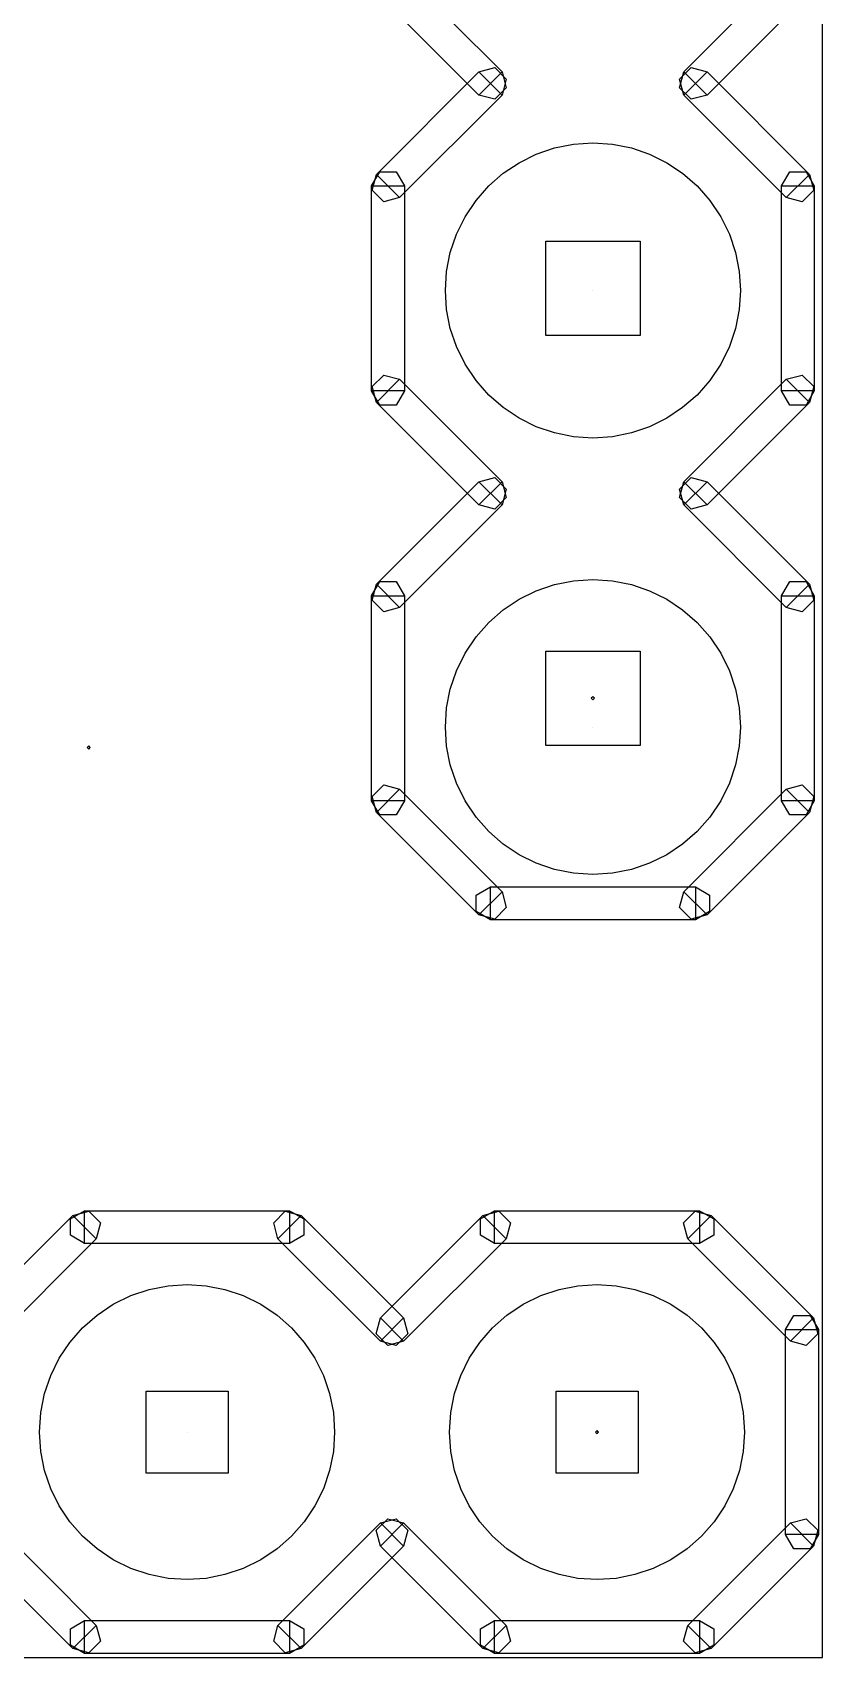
# Model space of a CAD drawing. Extents: x 92.4 to 147.7, y -28.8 to -5.5.
# Drawn here: x 133.57 to 138.47, y -28.83 to -18.76 of the extents above; entities that cross this region are included whole.
import ezdxf

# ---------------------------------------------------------------- set-up
doc = ezdxf.new("R2010")
doc.units = 0
doc.layers.add('LAYER_1', color=7, linetype='CONTINUOUS')

msp = doc.modelspace()

# ---------------------------------------------------------------- linework, layer by layer
at = {"layer": 'LAYER_1'}
for points in [[(138.4653, -28.8307), (138.4653, -5.4627)], [(137.0429, -21.2741), (136.9218, -21.2661), (136.8043, -21.2425), (136.6918, -21.2041), (136.5857, -21.1516), (136.4872, -21.0859), (136.3977, -21.0077), (136.3185, -20.9178), (136.251, -20.8169), (136.1974, -20.708), (136.1591, -20.5945), (136.1361, -20.4779), (136.1285, -20.3598), (136.1361, -20.2416), (136.1591, -20.125), (136.1974, -20.0115), (136.251, -19.9026), (136.3185, -19.8017), (136.3977, -19.7118), (136.4872, -19.6336), (136.5857, -19.5679), (136.6918, -19.5154), (136.8043, -19.477), (136.9218, -19.4534), (137.0429, -19.4454)], [(137.0429, -21.2741), (136.9218, -21.2661), (136.8043, -21.2425), (136.6918, -21.2041), (136.5857, -21.1516), (136.4872, -21.0859), (136.3977, -21.0077), (136.3185, -20.9178), (136.251, -20.8169), (136.1974, -20.708), (136.1591, -20.5945), (136.1361, -20.4779), (136.1285, -20.3598), (136.1361, -20.2416), (136.1591, -20.125), (136.1974, -20.0115), (136.251, -19.9026), (136.3185, -19.8017), (136.3977, -19.7118), (136.4872, -19.6336), (136.5857, -19.5679), (136.6918, -19.5154), (136.8043, -19.477), (136.9218, -19.4534), (137.0429, -19.4454)], [(137.0429, -19.4454)], [(137.0429, -19.4454), (137.164, -19.4534), (137.2814, -19.477), (137.3939, -19.5154), (137.5, -19.5679), (137.5985, -19.6336), (137.688, -19.7118), (137.7672, -19.8017), (137.8347, -19.9026), (137.8883, -20.0115), (137.9266, -20.125), (137.9496, -20.2416), (137.9573, -20.3598), (137.9496, -20.4779), (137.9266, -20.5945), (137.8883, -20.708), (137.8347, -20.8169), (137.7672, -20.9178), (137.688, -21.0077), (137.5985, -21.0859), (137.5, -21.1516), (137.3939, -21.2041), (137.2814, -21.2425), (137.164, -21.2661), (137.0429, -21.2741)], [(137.0429, -19.4454)], [(137.0429, -19.4454), (137.164, -19.4534), (137.2814, -19.477), (137.3939, -19.5154), (137.5, -19.5679), (137.5985, -19.6336), (137.688, -19.7118), (137.7672, -19.8017), (137.8347, -19.9026), (137.8883, -20.0115), (137.9266, -20.125), (137.9496, -20.2416), (137.9573, -20.3598), (137.9496, -20.4779), (137.9266, -20.5945), (137.8883, -20.708), (137.8347, -20.8169), (137.7672, -20.9178), (137.688, -21.0077), (137.5985, -21.0859), (137.5, -21.1516), (137.3939, -21.2041), (137.2814, -21.2425), (137.164, -21.2661), (137.0429, -21.2741)], [(137.0429, -19.9026)], [(137.0429, -19.9026)], [(137.0429, -20.3598), (137.0429, -20.3598), (137.0429, -20.3598), (137.0429, -20.3598), (137.0429, -20.3598), (137.0429, -20.3598), (137.0429, -20.3598)], [(137.0429, -20.3598), (137.0429, -20.3598), (137.0429, -20.3598), (137.0429, -20.3598), (137.0429, -20.3598), (137.0429, -20.3598), (137.0429, -20.3598)], [(137.0429, -20.3598), (137.0429, -20.3598), (137.0429, -20.3598), (137.0429, -20.3598), (137.0429, -20.3598), (137.0429, -20.3598), (137.0429, -20.3598)], [(137.0429, -20.3598), (137.0429, -20.3598), (137.0429, -20.3598), (137.0429, -20.3598), (137.0429, -20.3598), (137.0429, -20.3598), (137.0429, -20.3598)], [(137.0429, -21.2741)], [(137.0429, -21.2741)], [(137.0429, -23.9792), (136.9218, -23.9712), (136.8043, -23.9476), (136.6918, -23.9092), (136.5857, -23.8567), (136.4872, -23.791), (136.3977, -23.7128), (136.3185, -23.6229), (136.251, -23.522), (136.1974, -23.4131), (136.1591, -23.2996), (136.1361, -23.183), (136.1285, -23.0649), (136.1361, -22.9467), (136.1591, -22.8301), (136.1974, -22.7166), (136.251, -22.6077), (136.3185, -22.5068), (136.3977, -22.4169), (136.4872, -22.3387), (136.5857, -22.273), (136.6918, -22.2205), (136.8043, -22.1821), (136.9218, -22.1585), (137.0429, -22.1505)], [(137.0429, -23.9792), (136.9218, -23.9712), (136.8043, -23.9476), (136.6918, -23.9092), (136.5857, -23.8567), (136.4872, -23.791), (136.3977, -23.7128), (136.3185, -23.6229), (136.251, -23.522), (136.1974, -23.4131), (136.1591, -23.2996), (136.1361, -23.183), (136.1285, -23.0649), (136.1361, -22.9467), (136.1591, -22.8301), (136.1974, -22.7166), (136.251, -22.6077), (136.3185, -22.5068), (136.3977, -22.4169), (136.4872, -22.3387), (136.5857, -22.273), (136.6918, -22.2205), (136.8043, -22.1821), (136.9218, -22.1585), (137.0429, -22.1505)], [(137.0429, -22.1505)], [(137.0429, -22.1505), (137.164, -22.1585), (137.2814, -22.1821), (137.3939, -22.2205), (137.5, -22.273), (137.5985, -22.3387), (137.688, -22.4169), (137.7672, -22.5068), (137.8347, -22.6077), (137.8883, -22.7166), (137.9266, -22.8301), (137.9496, -22.9467), (137.9573, -23.0649), (137.9496, -23.183), (137.9266, -23.2996), (137.8883, -23.4131), (137.8347, -23.522), (137.7672, -23.6229), (137.688, -23.7128), (137.5985, -23.791), (137.5, -23.8567), (137.3939, -23.9092), (137.2814, -23.9476), (137.164, -23.9712), (137.0429, -23.9792)], [(137.0429, -22.1505)], [(137.0429, -22.1505), (137.164, -22.1585), (137.2814, -22.1821), (137.3939, -22.2205), (137.5, -22.273), (137.5985, -22.3387), (137.688, -22.4169), (137.7672, -22.5068), (137.8347, -22.6077), (137.8883, -22.7166), (137.9266, -22.8301), (137.9496, -22.9467), (137.9573, -23.0649), (137.9496, -23.183), (137.9266, -23.2996), (137.8883, -23.4131), (137.8347, -23.522), (137.7672, -23.6229), (137.688, -23.7128), (137.5985, -23.791), (137.5, -23.8567), (137.3939, -23.9092), (137.2814, -23.9476), (137.164, -23.9712), (137.0429, -23.9792)], [(137.0429, -22.6077)], [(137.0429, -22.6077)], [(137.0429, -23.0649), (137.0429, -23.0649), (137.0429, -23.0649), (137.0429, -23.0649), (137.0429, -23.0649), (137.0429, -23.0649), (137.0429, -23.0649)], [(137.0429, -23.0649), (137.0429, -23.0649), (137.0429, -23.0649), (137.0429, -23.0649), (137.0429, -23.0649), (137.0429, -23.0649), (137.0429, -23.0649)], [(137.0429, -23.0649), (137.0429, -23.0649), (137.0429, -23.0649), (137.0429, -23.0649), (137.0429, -23.0649), (137.0429, -23.0649), (137.0429, -23.0649)], [(137.0429, -23.0649), (137.0429, -23.0649), (137.0429, -23.0649), (137.0429, -23.0649), (137.0429, -23.0649), (137.0429, -23.0649), (137.0429, -23.0649)], [(137.0429, -23.9792)], [(137.0429, -23.9792)], [(133.6139, -27.4336), (133.6219, -27.3125), (133.6455, -27.1951), (133.6839, -27.0826), (133.7364, -26.9765), (133.8021, -26.878), (133.8803, -26.7885), (133.9702, -26.7093), (134.0711, -26.6418), (134.18, -26.5882), (134.2935, -26.5499), (134.4101, -26.5269), (134.5283, -26.5193), (134.6464, -26.5269), (134.763, -26.5499), (134.8765, -26.5882), (134.9854, -26.6418), (135.0863, -26.7093), (135.1762, -26.7885), (135.2544, -26.878), (135.3201, -26.9765), (135.3726, -27.0826), (135.411, -27.1951), (135.4346, -27.3126), (135.4426, -27.4337)], [(133.6139, -27.4336), (133.6219, -27.3125), (133.6455, -27.1951), (133.6839, -27.0826), (133.7364, -26.9765), (133.8021, -26.878), (133.8803, -26.7885), (133.9702, -26.7093), (134.0711, -26.6418), (134.18, -26.5882), (134.2935, -26.5499), (134.4101, -26.5269), (134.5283, -26.5193), (134.6464, -26.5269), (134.763, -26.5499), (134.8765, -26.5882), (134.9854, -26.6418), (135.0863, -26.7093), (135.1762, -26.7885), (135.2544, -26.878), (135.3201, -26.9765), (135.3726, -27.0826), (135.411, -27.1951), (135.4346, -27.3126), (135.4426, -27.4337)], [(136.1539, -27.4336), (136.1619, -27.3125), (136.1855, -27.1951), (136.2239, -27.0826), (136.2764, -26.9765), (136.3421, -26.878), (136.4203, -26.7885), (136.5102, -26.7093), (136.6111, -26.6418), (136.72, -26.5882), (136.8335, -26.5499), (136.9501, -26.5269), (137.0683, -26.5193), (137.1864, -26.5269), (137.303, -26.5499), (137.4165, -26.5882), (137.5254, -26.6418), (137.6263, -26.7093), (137.7162, -26.7885), (137.7944, -26.878), (137.8601, -26.9765), (137.9126, -27.0826), (137.951, -27.1951), (137.9746, -27.3126), (137.9826, -27.4337)], [(136.1539, -27.4336), (136.1619, -27.3125), (136.1855, -27.1951), (136.2239, -27.0826), (136.2764, -26.9765), (136.3421, -26.878), (136.4203, -26.7885), (136.5102, -26.7093), (136.6111, -26.6418), (136.72, -26.5882), (136.8335, -26.5499), (136.9501, -26.5269), (137.0683, -26.5193), (137.1864, -26.5269), (137.303, -26.5499), (137.4165, -26.5882), (137.5254, -26.6418), (137.6263, -26.7093), (137.7162, -26.7885), (137.7944, -26.878), (137.8601, -26.9765), (137.9126, -27.0826), (137.951, -27.1951), (137.9746, -27.3126), (137.9826, -27.4337)], [(133.6139, -27.4336)], [(135.4426, -27.4337), (135.4346, -27.5548), (135.411, -27.6722), (135.3726, -27.7847), (135.3201, -27.8908), (135.2544, -27.9893), (135.1762, -28.0788), (135.0863, -28.158), (134.9854, -28.2255), (134.8765, -28.2791), (134.763, -28.3174), (134.6464, -28.3404), (134.5283, -28.3481), (134.4101, -28.3404), (134.2935, -28.3174), (134.18, -28.2791), (134.0711, -28.2255), (133.9702, -28.158), (133.8803, -28.0788), (133.8021, -27.9893), (133.7364, -27.8908), (133.6839, -27.7847), (133.6455, -27.6722), (133.6219, -27.5547), (133.6139, -27.4336)], [(133.6139, -27.4336)], [(135.4426, -27.4337), (135.4346, -27.5548), (135.411, -27.6722), (135.3726, -27.7847), (135.3201, -27.8908), (135.2544, -27.9893), (135.1762, -28.0788), (135.0863, -28.158), (134.9854, -28.2255), (134.8765, -28.2791), (134.763, -28.3174), (134.6464, -28.3404), (134.5283, -28.3481), (134.4101, -28.3404), (134.2935, -28.3174), (134.18, -28.2791), (134.0711, -28.2255), (133.9702, -28.158), (133.8803, -28.0788), (133.8021, -27.9893), (133.7364, -27.8908), (133.6839, -27.7847), (133.6455, -27.6722), (133.6219, -27.5547), (133.6139, -27.4336)], [(134.0711, -27.4336)], [(134.0711, -27.4336)], [(134.5283, -27.4337), (134.5283, -27.4337), (134.5283, -27.4337), (134.5283, -27.4337), (134.5283, -27.4337), (134.5283, -27.4337), (134.5283, -27.4337)], [(134.5283, -27.4337), (134.5283, -27.4337), (134.5283, -27.4337), (134.5283, -27.4337), (134.5283, -27.4337), (134.5283, -27.4337), (134.5283, -27.4337)], [(134.5283, -27.4337), (134.5283, -27.4337), (134.5283, -27.4337), (134.5283, -27.4337), (134.5283, -27.4337), (134.5283, -27.4337), (134.5283, -27.4337)], [(134.5283, -27.4337), (134.5283, -27.4337), (134.5283, -27.4337), (134.5283, -27.4337), (134.5283, -27.4337), (134.5283, -27.4337), (134.5283, -27.4337)], [(135.4426, -27.4337)], [(135.4426, -27.4337)], [(136.1539, -27.4336)], [(137.9826, -27.4337), (137.9746, -27.5548), (137.951, -27.6722), (137.9126, -27.7847), (137.8601, -27.8908), (137.7944, -27.9893), (137.7162, -28.0788), (137.6263, -28.158), (137.5254, -28.2255), (137.4165, -28.2791), (137.303, -28.3174), (137.1864, -28.3404), (137.0683, -28.3481), (136.9501, -28.3404), (136.8335, -28.3174), (136.72, -28.2791), (136.6111, -28.2255), (136.5102, -28.158), (136.4203, -28.0788), (136.3421, -27.9893), (136.2764, -27.8908), (136.2239, -27.7847), (136.1855, -27.6722), (136.1619, -27.5547), (136.1539, -27.4336)], [(136.1539, -27.4336)], [(137.9826, -27.4337), (137.9746, -27.5548), (137.951, -27.6722), (137.9126, -27.7847), (137.8601, -27.8908), (137.7944, -27.9893), (137.7162, -28.0788), (137.6263, -28.158), (137.5254, -28.2255), (137.4165, -28.2791), (137.303, -28.3174), (137.1864, -28.3404), (137.0683, -28.3481), (136.9501, -28.3404), (136.8335, -28.3174), (136.72, -28.2791), (136.6111, -28.2255), (136.5102, -28.158), (136.4203, -28.0788), (136.3421, -27.9893), (136.2764, -27.8908), (136.2239, -27.7847), (136.1855, -27.6722), (136.1619, -27.5547), (136.1539, -27.4336)], [(136.6111, -27.4336)], [(136.6111, -27.4336)], [(137.0683, -27.4337), (137.0683, -27.4337), (137.0683, -27.4337), (137.0683, -27.4337), (137.0683, -27.4337), (137.0683, -27.4337), (137.0683, -27.4337)], [(137.0683, -27.4337), (137.0683, -27.4337), (137.0683, -27.4337), (137.0683, -27.4337), (137.0683, -27.4337), (137.0683, -27.4337), (137.0683, -27.4337)], [(137.0683, -27.4337), (137.0683, -27.4337), (137.0683, -27.4337), (137.0683, -27.4337), (137.0683, -27.4337), (137.0683, -27.4337), (137.0683, -27.4337)], [(137.0683, -27.4337), (137.0683, -27.4337), (137.0683, -27.4337), (137.0683, -27.4337), (137.0683, -27.4337), (137.0683, -27.4337), (137.0683, -27.4337)], [(137.9826, -27.4337)], [(137.9826, -27.4337)], [(93.7614, -28.8307), (138.4653, -28.8307)]]:
    msp.add_lwpolyline(points, dxfattribs=at)
at = {"layer": 'LAYER_1', "color": 53}
for points in [[(136.4797, -19.0052), (136.336, -19.1489), (135.701, -18.5139), (135.8447, -18.3702), (136.4797, -19.0052)], [(138.241, -18.3702), (138.3847, -18.5139), (137.7497, -19.1489), (137.606, -19.0052), (138.241, -18.3702)], [(135.8447, -19.7839), (135.701, -19.6402), (136.336, -19.0052), (136.4797, -19.1489), (135.8447, -19.7839)], [(136.336, -19.0052), (136.4341, -18.9789), (136.506, -19.0508), (136.4797, -19.1489)], [(136.4797, -19.0052), (136.506, -19.1033), (136.4341, -19.1752), (136.336, -19.1489)], [(137.606, -19.1489), (137.5797, -19.0508), (137.6516, -18.9789), (137.7497, -19.0052)], [(137.7497, -19.1489), (137.6516, -19.1752), (137.5797, -19.1033), (137.606, -19.0052)], [(137.606, -19.1489), (137.7497, -19.0052), (138.3847, -19.6402), (138.241, -19.7839), (137.606, -19.1489)], [(137.606, -19.0052)], [(137.7497, -19.0052)], [(136.372, -19.113)], [(136.4078, -19.077), (136.4078, -19.0771), (136.4078, -19.0771), (136.4078, -19.0771), (136.4079, -19.0771)], [(136.4079, -19.077), (136.4078, -19.077), (136.4078, -19.077), (136.4078, -19.077), (136.4078, -19.0771)], [(136.4079, -19.0771)], [(136.4438, -19.113)], [(137.642, -19.0412)], [(137.6778, -19.0771), (137.6779, -19.0771), (137.6779, -19.0771), (137.6779, -19.0771), (137.6779, -19.077)], [(137.6779, -19.0771), (137.6779, -19.077), (137.6779, -19.077), (137.6779, -19.077), (137.6778, -19.077)], [(137.6779, -19.0771)], [(137.7138, -19.0412)], [(136.336, -19.1489)], [(136.4797, -19.1489)], [(135.6713, -19.7121), (135.7221, -19.6241), (135.8237, -19.6241), (135.8745, -19.7121)], [(138.2113, -19.7121), (138.2621, -19.6241), (138.3637, -19.6241), (138.4145, -19.7121)], [(135.8745, -20.9821), (135.6713, -20.9821), (135.6713, -19.7121), (135.8745, -19.7121), (135.8745, -20.9821)], [(135.8447, -19.7839), (135.7466, -19.8102), (135.6747, -19.7383), (135.701, -19.6402)], [(135.701, -19.6402)], [(135.737, -19.6762)], [(135.7729, -19.7121), (135.7729, -19.712), (135.7729, -19.712), (135.7729, -19.712), (135.7728, -19.712)], [(135.7729, -19.7121), (135.7729, -19.7121), (135.7729, -19.7121), (135.7729, -19.7121), (135.7729, -19.7121), (135.7729, -19.7121), (135.7729, -19.7121)], [(135.7729, -19.7121)], [(135.8237, -19.7121)], [(135.8745, -19.7121)], [(138.2113, -19.7121), (138.4145, -19.7121), (138.4145, -20.9821), (138.2113, -20.9821), (138.2113, -19.7121)], [(138.3847, -19.6402), (138.411, -19.7383), (138.3391, -19.8102), (138.241, -19.7839)], [(138.3129, -19.712), (138.3128, -19.712), (138.3128, -19.712), (138.3128, -19.712), (138.3128, -19.7121)], [(138.3129, -19.7121)], [(138.3129, -19.7121), (138.3129, -19.7121), (138.3129, -19.7121), (138.3129, -19.7121), (138.3129, -19.7121), (138.3129, -19.7121), (138.3129, -19.7121)], [(138.3637, -19.7121)], [(138.4145, -19.7121)], [(138.241, -19.7839)], [(138.277, -19.748)], [(135.701, -21.0539), (135.6747, -20.9558), (135.7466, -20.8839), (135.8447, -20.9102)], [(136.4797, -21.5452), (136.336, -21.6889), (135.701, -21.0539), (135.8447, -20.9102), (136.4797, -21.5452)], [(135.8447, -20.9102)], [(138.241, -20.9102), (138.3847, -21.0539), (137.7497, -21.6889), (137.606, -21.5452), (138.241, -20.9102)], [(138.241, -20.9102), (138.3391, -20.8839), (138.411, -20.9558), (138.3847, -21.0539)], [(135.6713, -20.9821)], [(135.8745, -20.9821), (135.8237, -21.07), (135.7221, -21.07), (135.6713, -20.9821)], [(135.7221, -20.9821)], [(135.7728, -20.9821), (135.7729, -20.9821), (135.7729, -20.9821), (135.7729, -20.9821), (135.7729, -20.982)], [(135.7729, -20.9821)], [(135.7729, -20.9821), (135.7729, -20.9821), (135.7729, -20.9821), (135.7729, -20.9821), (135.7729, -20.9821), (135.7729, -20.9821), (135.7729, -20.9821)], [(135.8088, -20.9462)], [(138.2113, -20.9821)], [(138.4145, -20.9821), (138.3637, -21.07), (138.2621, -21.07), (138.2113, -20.9821)], [(138.2621, -20.9821)], [(138.3128, -20.982), (138.3128, -20.9821), (138.3128, -20.9821), (138.3128, -20.9821), (138.3129, -20.9821)], [(138.3129, -20.9821), (138.3129, -20.9821), (138.3129, -20.9821), (138.3129, -20.9821), (138.3129, -20.9821), (138.3129, -20.9821), (138.3129, -20.9821)], [(138.3129, -20.9821)], [(138.3488, -21.018)], [(138.3847, -21.0539)], [(135.8447, -22.3239), (135.701, -22.1802), (136.336, -21.5452), (136.4797, -21.6889), (135.8447, -22.3239)], [(136.336, -21.5452), (136.4341, -21.5189), (136.506, -21.5908), (136.4797, -21.6889)], [(136.4797, -21.5452), (136.506, -21.6433), (136.4341, -21.7152), (136.336, -21.6889)], [(137.606, -21.6889), (137.5797, -21.5908), (137.6516, -21.5189), (137.7497, -21.5452)], [(137.7497, -21.6889), (137.6516, -21.7152), (137.5797, -21.6433), (137.606, -21.5452)], [(137.606, -21.6889), (137.7497, -21.5452), (138.3847, -22.1802), (138.241, -22.3239), (137.606, -21.6889)], [(137.606, -21.5452)], [(137.7497, -21.5452)], [(136.4078, -21.617), (136.4078, -21.6171), (136.4078, -21.6171), (136.4078, -21.6171), (136.4079, -21.6171)], [(136.4079, -21.617), (136.4078, -21.617), (136.4078, -21.617), (136.4078, -21.617), (136.4078, -21.6171)], [(136.4079, -21.6171)], [(137.642, -21.5812)], [(137.6778, -21.6171), (137.6779, -21.6171), (137.6779, -21.6171), (137.6779, -21.6171), (137.6779, -21.617)], [(137.6779, -21.6171), (137.6779, -21.617), (137.6779, -21.617), (137.6779, -21.617), (137.6778, -21.617)], [(137.6779, -21.6171)], [(137.7138, -21.5812)], [(136.336, -21.6889)], [(136.372, -21.653)], [(136.4438, -21.653)], [(136.4797, -21.6889)], [(135.6713, -22.2521), (135.7221, -22.1641), (135.8237, -22.1641), (135.8745, -22.2521)], [(135.8745, -23.5221), (135.6713, -23.5221), (135.6713, -22.2521), (135.8745, -22.2521), (135.8745, -23.5221)], [(135.8447, -22.3239), (135.7466, -22.3502), (135.6747, -22.2783), (135.701, -22.1802)], [(135.701, -22.1802)], [(135.737, -22.2162)], [(135.7729, -22.2521), (135.7729, -22.252), (135.7729, -22.252), (135.7729, -22.252), (135.7728, -22.252)], [(135.7729, -22.2521), (135.7729, -22.2521), (135.7729, -22.2521), (135.7729, -22.2521), (135.7729, -22.2521), (135.7729, -22.2521), (135.7729, -22.2521)], [(135.7729, -22.2521)], [(135.8237, -22.2521)], [(135.8745, -22.2521)], [(138.2113, -22.2521), (138.2621, -22.1641), (138.3637, -22.1641), (138.4145, -22.2521)], [(138.2113, -22.2521), (138.4145, -22.2521), (138.4145, -23.5221), (138.2113, -23.5221), (138.2113, -22.2521)], [(138.3847, -22.1802), (138.411, -22.2783), (138.3391, -22.3502), (138.241, -22.3239)], [(138.3129, -22.252), (138.3128, -22.252), (138.3128, -22.252), (138.3128, -22.252), (138.3128, -22.2521)], [(138.3129, -22.2521)], [(138.3129, -22.2521), (138.3129, -22.2521), (138.3129, -22.2521), (138.3129, -22.2521), (138.3129, -22.2521), (138.3129, -22.2521), (138.3129, -22.2521)], [(138.3637, -22.2521)], [(138.4145, -22.2521)], [(138.241, -22.3239)], [(138.277, -22.288)], [(135.701, -23.5939), (135.6747, -23.4958), (135.7466, -23.4239), (135.8447, -23.4502)], [(135.701, -23.5939), (135.8447, -23.4502), (136.4797, -24.0852), (136.336, -24.2289), (135.701, -23.5939)], [(135.8447, -23.4502)], [(137.7497, -24.2289), (137.606, -24.0852), (138.241, -23.4502), (138.3847, -23.5939), (137.7497, -24.2289)], [(138.241, -23.4502), (138.3391, -23.4239), (138.411, -23.4958), (138.3847, -23.5939)], [(135.6713, -23.5221)], [(135.8745, -23.5221), (135.8237, -23.61), (135.7221, -23.61), (135.6713, -23.5221)], [(135.7221, -23.5221)], [(135.7728, -23.5221), (135.7729, -23.5221), (135.7729, -23.5221), (135.7729, -23.5221), (135.7729, -23.522)], [(135.7729, -23.5221)], [(135.7729, -23.5221), (135.7729, -23.5221), (135.7729, -23.5221), (135.7729, -23.5221), (135.7729, -23.5221), (135.7729, -23.5221), (135.7729, -23.5221)], [(135.7729, -23.5221)], [(135.8088, -23.4862)], [(138.2113, -23.5221)], [(138.4145, -23.5221), (138.3637, -23.61), (138.2621, -23.61), (138.2113, -23.5221)], [(138.2621, -23.5221)], [(138.3128, -23.522), (138.3128, -23.5221), (138.3128, -23.5221), (138.3128, -23.5221), (138.3129, -23.5221)], [(138.3129, -23.5221), (138.3129, -23.5221), (138.3129, -23.5221), (138.3129, -23.5221), (138.3129, -23.5221), (138.3129, -23.5221), (138.3129, -23.5221)], [(138.3488, -23.558)], [(138.3847, -23.5939)], [(136.4079, -24.2587), (136.3199, -24.2079), (136.3199, -24.1063), (136.4079, -24.0555)], [(136.4079, -24.2587), (136.4079, -24.0555), (137.6779, -24.0555), (137.6779, -24.2587), (136.4079, -24.2587)], [(136.4079, -24.0555)], [(137.6779, -24.0555), (137.7658, -24.1063), (137.7658, -24.2079), (137.6779, -24.2587)], [(136.4797, -24.0852), (136.506, -24.1833), (136.4341, -24.2552), (136.336, -24.2289)], [(136.4079, -24.157), (136.4078, -24.157), (136.4078, -24.157), (136.4078, -24.157), (136.4078, -24.1571)], [(136.4079, -24.1063)], [(136.4079, -24.1571)], [(136.4079, -24.1571), (136.4079, -24.1571), (136.4079, -24.1571), (136.4079, -24.1571), (136.4079, -24.1571), (136.4079, -24.1571), (136.4079, -24.1571)], [(137.7497, -24.2289), (137.6516, -24.2552), (137.5797, -24.1833), (137.606, -24.0852)], [(137.606, -24.0852)], [(137.642, -24.1212)], [(137.6779, -24.1571), (137.6779, -24.157), (137.6779, -24.157), (137.6779, -24.157), (137.6778, -24.157)], [(137.6779, -24.1571), (137.6779, -24.1571), (137.6779, -24.1571), (137.6779, -24.1571), (137.6779, -24.1571), (137.6779, -24.1571), (137.6779, -24.1571)], [(137.6779, -24.1571)], [(136.336, -24.2289)], [(136.372, -24.193)], [(137.6779, -24.2079)], [(137.6779, -24.2587)], [(133.8933, -26.2653), (133.8053, -26.2145), (133.8053, -26.1129), (133.8933, -26.0621)], [(133.8214, -26.0918), (133.9195, -26.0655), (133.9914, -26.1374), (133.9651, -26.2355)], [(133.8933, -26.2653), (133.8933, -26.0621), (135.1633, -26.0621), (135.1633, -26.2653), (133.8933, -26.2653)], [(133.8933, -26.0621)], [(135.0914, -26.2355), (135.0651, -26.1374), (135.137, -26.0655), (135.2351, -26.0918)], [(135.1633, -26.0621), (135.2512, -26.1129), (135.2512, -26.2145), (135.1633, -26.2653)], [(136.4333, -26.2653), (136.3453, -26.2145), (136.3453, -26.1129), (136.4333, -26.0621)], [(136.3614, -26.0918), (136.4595, -26.0655), (136.5314, -26.1374), (136.5051, -26.2355)], [(136.4333, -26.2653), (136.4333, -26.0621), (137.7033, -26.0621), (137.7033, -26.2653), (136.4333, -26.2653)], [(136.4333, -26.0621)], [(137.6314, -26.2355), (137.6051, -26.1374), (137.677, -26.0655), (137.7751, -26.0918)], [(137.7033, -26.0621), (137.7912, -26.1129), (137.7912, -26.2145), (137.7033, -26.2653)], [(133.3301, -26.8705), (133.1864, -26.7268), (133.8214, -26.0918), (133.9651, -26.2355), (133.3301, -26.8705)], [(133.8932, -26.1636), (133.8932, -26.1637), (133.8932, -26.1637), (133.8932, -26.1637), (133.8933, -26.1637)], [(133.8933, -26.1129)], [(133.8933, -26.1637)], [(133.8933, -26.1637), (133.8933, -26.1637), (133.8933, -26.1637), (133.8933, -26.1637), (133.8933, -26.1637), (133.8933, -26.1637), (133.8933, -26.1637)], [(135.0914, -26.2355), (135.2351, -26.0918), (135.8701, -26.7268), (135.7264, -26.8705), (135.0914, -26.2355)], [(135.1632, -26.1637), (135.1633, -26.1637), (135.1633, -26.1637), (135.1633, -26.1637), (135.1633, -26.1636)], [(135.1633, -26.1637), (135.1633, -26.1637), (135.1633, -26.1637), (135.1633, -26.1637), (135.1633, -26.1637), (135.1633, -26.1637), (135.1633, -26.1637)], [(135.1633, -26.1637)], [(135.1992, -26.1278)], [(135.2351, -26.0918)], [(135.8701, -26.8705), (135.7264, -26.7268), (136.3614, -26.0918), (136.5051, -26.2355), (135.8701, -26.8705)], [(136.4332, -26.1636), (136.4332, -26.1637), (136.4332, -26.1637), (136.4332, -26.1637), (136.4333, -26.1637)], [(136.4333, -26.1129)], [(136.4333, -26.1637)], [(136.4333, -26.1637), (136.4333, -26.1637), (136.4333, -26.1637), (136.4333, -26.1637), (136.4333, -26.1637), (136.4333, -26.1637), (136.4333, -26.1637)], [(138.4101, -26.7268), (138.2664, -26.8705), (137.6314, -26.2355), (137.7751, -26.0918), (138.4101, -26.7268)], [(137.7032, -26.1637), (137.7033, -26.1637), (137.7033, -26.1637), (137.7033, -26.1637), (137.7033, -26.1636)], [(137.7033, -26.1637), (137.7033, -26.1637), (137.7033, -26.1637), (137.7033, -26.1637), (137.7033, -26.1637), (137.7033, -26.1637), (137.7033, -26.1637)], [(137.7392, -26.1278)], [(137.7751, -26.0918)], [(133.9292, -26.1996)], [(133.9651, -26.2355)], [(135.1633, -26.2145)], [(135.1633, -26.2653)], [(136.4692, -26.1996)], [(136.5051, -26.2355)], [(137.7033, -26.2145)], [(137.7033, -26.2653)], [(135.8701, -26.8705), (135.772, -26.8968), (135.7001, -26.8249), (135.7264, -26.7268)], [(135.7264, -26.7268)], [(135.8701, -26.7268), (135.8964, -26.8249), (135.8245, -26.8968), (135.7264, -26.8705)], [(135.7624, -26.7628)], [(138.2367, -26.7987), (138.2875, -26.7107), (138.3891, -26.7107), (138.4399, -26.7987)], [(138.4101, -26.7268), (138.4364, -26.8249), (138.3645, -26.8968), (138.2664, -26.8705)], [(135.7264, -26.8705)], [(135.7624, -26.8346)], [(135.7983, -26.7987), (135.7983, -26.7986), (135.7983, -26.7986), (135.7983, -26.7986), (135.7982, -26.7986)], [(135.7983, -26.7986), (135.7982, -26.7986), (135.7982, -26.7986), (135.7982, -26.7986), (135.7982, -26.7987)], [(135.7983, -26.7987)], [(138.4399, -28.0687), (138.2367, -28.0687), (138.2367, -26.7987), (138.4399, -26.7987), (138.4399, -28.0687)], [(138.2664, -26.8705)], [(138.3024, -26.8346)], [(138.3383, -26.7986), (138.3382, -26.7986), (138.3382, -26.7986), (138.3382, -26.7986), (138.3382, -26.7987)], [(138.3383, -26.7987), (138.3383, -26.7987), (138.3383, -26.7987), (138.3383, -26.7987), (138.3383, -26.7987), (138.3383, -26.7987), (138.3383, -26.7987)], [(138.3383, -26.7987)], [(138.3891, -26.7987)], [(138.4399, -26.7987)], [(135.7264, -28.1405), (135.7001, -28.0424), (135.772, -27.9705), (135.8701, -27.9968)], [(135.7264, -27.9968), (135.8245, -27.9705), (135.8964, -28.0424), (135.8701, -28.1405)], [(138.2664, -27.9968), (138.3645, -27.9705), (138.4364, -28.0424), (138.4101, -28.1405)], [(133.9651, -28.6318), (133.8214, -28.7755), (133.1864, -28.1405), (133.3301, -27.9968), (133.9651, -28.6318)], [(135.7264, -27.9968), (135.8701, -28.1405), (135.2351, -28.7755), (135.0914, -28.6318), (135.7264, -27.9968)], [(136.5051, -28.6318), (136.3614, -28.7755), (135.7264, -28.1405), (135.8701, -27.9968), (136.5051, -28.6318)], [(135.7982, -28.0687), (135.7983, -28.0687), (135.7983, -28.0687), (135.7983, -28.0687), (135.7983, -28.0686)], [(135.7982, -28.0686), (135.7982, -28.0687), (135.7982, -28.0687), (135.7982, -28.0687), (135.7983, -28.0687)], [(135.7983, -28.0687)], [(135.8342, -28.0328)], [(135.8701, -27.9968)], [(137.7751, -28.7755), (137.6314, -28.6318), (138.2664, -27.9968), (138.4101, -28.1405), (137.7751, -28.7755)], [(138.2367, -28.0687)], [(138.4399, -28.0687), (138.3891, -28.1566), (138.2875, -28.1566), (138.2367, -28.0687)], [(138.2875, -28.0687)], [(138.3382, -28.0686), (138.3382, -28.0687), (138.3382, -28.0687), (138.3382, -28.0687), (138.3383, -28.0687)], [(138.3383, -28.0687)], [(138.3383, -28.0687), (138.3383, -28.0687), (138.3383, -28.0687), (138.3383, -28.0687), (138.3383, -28.0687), (138.3383, -28.0687), (138.3383, -28.0687)], [(135.8342, -28.1046)], [(135.8701, -28.1405)], [(138.3742, -28.1046)], [(138.4101, -28.1405)], [(133.8933, -28.8053), (133.8053, -28.7545), (133.8053, -28.6529), (133.8933, -28.6021)], [(133.9651, -28.6318), (133.9914, -28.7299), (133.9195, -28.8018), (133.8214, -28.7755)], [(135.1633, -28.6021), (135.1633, -28.8053), (133.8933, -28.8053), (133.8933, -28.6021), (135.1633, -28.6021)], [(133.8933, -28.6021)], [(133.8933, -28.6529)], [(135.2351, -28.7755), (135.137, -28.8018), (135.0651, -28.7299), (135.0914, -28.6318)], [(135.0914, -28.6318)], [(135.1274, -28.6678)], [(135.1633, -28.6021), (135.2512, -28.6529), (135.2512, -28.7545), (135.1633, -28.8053)], [(136.4333, -28.8053), (136.3453, -28.7545), (136.3453, -28.6529), (136.4333, -28.6021)], [(136.5051, -28.6318), (136.5314, -28.7299), (136.4595, -28.8018), (136.3614, -28.7755)], [(137.7033, -28.6021), (137.7033, -28.8053), (136.4333, -28.8053), (136.4333, -28.6021), (137.7033, -28.6021)], [(136.4333, -28.6021)], [(136.4333, -28.6529)], [(137.7751, -28.7755), (137.677, -28.8018), (137.6051, -28.7299), (137.6314, -28.6318)], [(137.6314, -28.6318)], [(137.6674, -28.6678)], [(137.7033, -28.6021), (137.7912, -28.6529), (137.7912, -28.7545), (137.7033, -28.8053)], [(133.8214, -28.7755)], [(133.8574, -28.7396)], [(133.8933, -28.7036), (133.8932, -28.7036), (133.8932, -28.7036), (133.8932, -28.7036), (133.8932, -28.7037)], [(133.8933, -28.7037), (133.8933, -28.7037), (133.8933, -28.7037), (133.8933, -28.7037), (133.8933, -28.7037), (133.8933, -28.7037), (133.8933, -28.7037)], [(133.8933, -28.7037)], [(135.1633, -28.7037), (135.1633, -28.7036), (135.1633, -28.7036), (135.1633, -28.7036), (135.1632, -28.7036)], [(135.1633, -28.7037)], [(135.1633, -28.7037), (135.1633, -28.7037), (135.1633, -28.7037), (135.1633, -28.7037), (135.1633, -28.7037), (135.1633, -28.7037), (135.1633, -28.7037)], [(135.1633, -28.7545)], [(136.3614, -28.7755)], [(136.3974, -28.7396)], [(136.4333, -28.7036), (136.4332, -28.7036), (136.4332, -28.7036), (136.4332, -28.7036), (136.4332, -28.7037)], [(136.4333, -28.7037), (136.4333, -28.7037), (136.4333, -28.7037), (136.4333, -28.7037), (136.4333, -28.7037), (136.4333, -28.7037), (136.4333, -28.7037)], [(136.4333, -28.7037)], [(137.7033, -28.7037), (137.7033, -28.7036), (137.7033, -28.7036), (137.7033, -28.7036), (137.7032, -28.7036)], [(137.7033, -28.7037)], [(137.7033, -28.7037), (137.7033, -28.7037), (137.7033, -28.7037), (137.7033, -28.7037), (137.7033, -28.7037), (137.7033, -28.7037), (137.7033, -28.7037)], [(137.7033, -28.7037)], [(137.7033, -28.7545)], [(135.1633, -28.8053)], [(137.7033, -28.8053)]]:
    msp.add_lwpolyline(points, dxfattribs=at)
at = {"layer": 'LAYER_1'}
for points in [[(137.3349, -20.6391), (136.7508, -20.6392), (136.7508, -20.055), (137.3349, -20.0549), (137.3349, -20.6391)], [(137.3349, -23.1791), (136.7508, -23.1792), (136.7508, -22.595), (137.3349, -22.5949), (137.3349, -23.1791)], [(137.0529, -22.8871), (137.0429, -22.8771), (137.0329, -22.887), (137.0428, -22.897), (137.0528, -22.8871)], [(133.9287, -23.1919), (133.9187, -23.1819), (133.9087, -23.1918), (133.9186, -23.2018), (133.9286, -23.1919)], [(134.7823, -27.1796), (134.7823, -27.6877), (134.2743, -27.6877), (134.2743, -27.1796), (134.7823, -27.1796)], [(137.3223, -27.1796), (137.3223, -27.6877), (136.8143, -27.6877), (136.8143, -27.1796), (137.3223, -27.1796)], [(137.0783, -27.4337), (137.0683, -27.4237), (137.0583, -27.4336), (137.0682, -27.4436), (137.0782, -27.4337)]]:
    msp.add_lwpolyline(points, close=True, dxfattribs=at)

doc.saveas('drawing.dxf')
